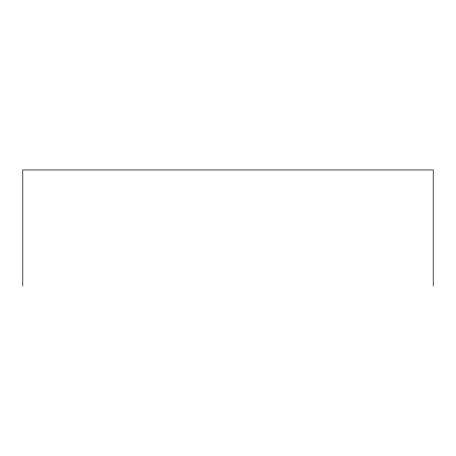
<?xml version="1.0" encoding="UTF-8"?>
<svg xmlns="http://www.w3.org/2000/svg" width="456" height="456" viewBox="0 0 456 456"><rect width="100%" height="100%" fill="white"/><g stroke="black" fill="none" stroke-linecap="round" stroke-linejoin="round"><path stroke-width="0.68" d="M433.2 286.037L433.2 169.963L22.8 169.963L22.8 286.037"/></g></svg>
